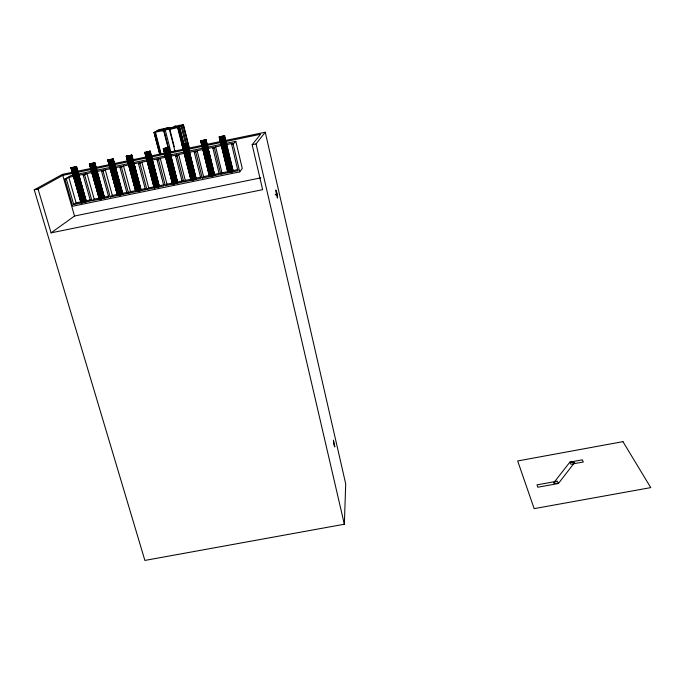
<?xml version="1.0" encoding="UTF-8"?>
<svg xmlns="http://www.w3.org/2000/svg" width="685" height="685" viewBox="0 0 685 685"><rect width="100%" height="100%" fill="white"/><g stroke="black" fill="none" stroke-linecap="round" stroke-linejoin="round"><path stroke-width="1.03" d="M72.833 172.209L62.378 174.384L34.25 189.839L144.886 560.433L344.349 524.231L345.711 483.884L265.258 132.222L225.519 140.476M165.427 148.388L174.726 183.64L177.732 182.715L168.818 147.352L167.388 147.472L163.27 148.628L165.427 148.388L174.538 183.683L172.372 183.845L173.682 183.229M224.697 135.724L219.174 136.974L224.611 135.707L233.251 171.199L231.847 171.199M89.341 164.015L94.932 162.73L89.358 163.998L99.214 198.984L101.123 198.778L91.319 163.809M72.91 167.645L83.065 202.495L86.378 201.458L76.566 166.532L74.811 166.729L70.966 167.859L72.91 167.645L82.876 202.537L81.155 202.486M184.256 144.466C195.097 141.581 175.077 145.759 184.256 144.466L193.187 179.847L196.287 178.802L195.559 178.716M113.256 158.869L107.759 160.204L113.196 158.86L122.898 193.872L122.29 193.786M190.807 180.078L192.999 179.881L184.068 144.509M117.383 195.156L119.404 195.019L109.78 159.965M126.237 156.377L131.785 155.058L141.178 190.113L140.262 190.584L137.925 191.209L128.472 156.077L126.22 156.36L135.724 191.449L137.736 191.252L128.283 156.12M227.78 172.372L230.057 172.26L221.478 136.726M202.94 140.579L206.048 139.62L200.499 140.879L202.94 140.579L211.699 176.036L214.748 175L214.114 174.915M168.81 147.403L165.616 148.345M73.124 175.112L71.034 175.54L64.852 179.068L72.696 206.219L239.733 171.884L242.284 168.501L235.828 141.333L226.435 143.276M159.708 154.185L154.065 132.479L155.743 131.469L164.76 129.14L156.891 130.784L158.637 129.782L168.45 127.633L165.359 128.746L172.654 127.341L175.677 126.254L174.101 126.451L183.477 124.576L182.047 125.518L173.108 127.83L181.037 126.168L185.489 143.816M73.244 173.185L62.78 175.36L38.052 189.051L51.084 232.857L262.638 189.668L252.149 144.698L256.062 143.884L265.258 132.222M196.252 178.853L187.33 143.465L196.098 178.965M252.149 144.698L260.625 134.26L226.084 141.435M221.692 145.614L215.655 146.864L214.396 148.037L220.793 174.238L221.991 172.851L227.985 171.618M76.549 166.592L73.098 167.602M91.507 163.775L101.303 198.744L104.462 197.528M203.162 149.458L197.143 150.709L195.73 151.916L202.255 178.049L203.599 176.627L209.584 175.403M220.793 174.238L237.926 170.719L231.65 144.466L233.114 144.158L235.828 141.333M231.65 144.466L232.754 143.319L226.718 144.569M86.421 201.424L85.223 201.356M184.676 153.294L178.674 154.536L177.107 155.778L183.76 181.859L185.258 180.403L191.226 179.179M214.688 175.086L205.997 139.594M202.255 178.049L219.337 174.538L212.932 148.345L214.199 147.164L208.18 148.414M166.241 157.122L160.247 158.363L158.526 159.631L165.308 185.652L166.96 184.171L171.926 183.152M107.768 160.162L117.469 195.234L107.887 160.084M183.76 181.859L200.808 178.348L194.266 152.216L195.696 151.008L189.685 152.25M147.849 160.932L141.872 162.174L139.988 163.475L146.898 189.437L148.714 187.93L154.647 186.705M177.792 182.681L177.038 182.51M104.582 197.717L94.855 162.696M129.499 164.743L123.531 165.984L121.493 167.311L128.54 193.213L130.501 191.672L136.418 190.456M165.308 185.652L182.313 182.15L175.643 156.077L177.227 154.836L171.233 156.086M110.199 168.75L105.242 169.777L103.05 171.139L110.216 196.98L127.102 193.512L129.071 191.963M221.675 136.683L230.246 172.226L233.2 171.284M147.027 152.216L150.28 151.205L144.715 152.49L147.027 152.216L156.3 187.433L159.502 186.337L158.569 186.303M110.216 196.98L112.331 195.413L117.563 194.334M219.2 136.94L227.874 172.5M146.898 189.437L163.861 185.952L157.07 159.939L158.809 158.663L152.823 159.905M141.067 190.233L131.631 155.024M51.084 232.857L74.537 216.015L260.797 177.852M91.936 172.543L86.986 173.562L84.649 174.958L91.944 200.739L94.205 199.138L99.428 198.068M109.968 159.93L119.592 194.985L122.829 193.958M128.54 193.213L145.46 189.736L138.533 163.784L140.425 162.473L133.472 163.92M73.715 176.319L68.783 177.346L66.291 178.768L73.715 204.49L76.121 202.863L81.327 201.792M127.102 193.512L120.046 167.619L122.093 166.284L115.157 167.722M174.966 151.128L169.4 129.362L178.879 127.341L181.037 126.168M159.348 186.5L150.178 151.179M233.097 171.353L224.295 135.707M91.944 200.739L108.787 197.28L101.603 171.438L103.803 170.077L96.885 171.515M169.4 129.362L172.534 128.223L162.028 130.766L163.98 130.356L177.398 182.878M154.065 132.479L163.98 130.356M122.709 194.035L113.205 159.014M73.715 204.49L90.514 201.039L83.21 175.257L85.556 173.862L78.655 175.291M86.25 201.536L76.326 166.506M140.939 190.31L131.477 155.024L140.853 190.353M219.286 136.88L228.002 172.517M154.51 187.296L154.005 187.647L156.111 187.467L146.838 152.258M76.155 166.78L86.07 201.621M128.472 156.077L131.785 155.075L140.767 190.019M210.321 175.711L209.259 176.259L211.502 176.079L202.751 140.622M100.455 198.316L99.214 198.984M137.069 190.764L135.724 191.449M192.75 179.256L193.316 179.11M78.064 171.122L90.617 168.51M95.84 167.423L109.437 164.597M113.616 163.732L128.258 160.692M132.445 159.819L146.042 156.993M151.265 155.906L164.862 153.08M169.049 152.216L183.683 149.167M187.87 148.302L201.467 145.477M206.69 144.389L221.332 141.35M77.431 172.32L91.045 169.495M96.277 168.407L109.883 165.573M115.123 164.486L127.684 161.883M132.916 160.795L146.522 157.961M150.709 157.096L165.368 154.048M169.555 153.183L184.205 150.135M188.392 149.27L202.006 146.436M207.238 145.348L220.844 142.523M78.338 174.024L91.893 171.216M97.107 170.128L109.626 167.534M114.84 166.446L128.403 163.629M133.618 162.55L147.172 159.733M151.342 158.869L165.95 155.838M170.12 154.973L183.674 152.156M188.889 151.077L202.452 148.26M207.666 147.181L221.221 144.364M64.852 179.068L66.291 178.768M83.21 175.257L84.649 174.958M101.603 171.438L103.05 171.139M120.046 167.619L121.493 167.311M138.533 163.784L139.988 163.475M157.07 159.939L158.526 159.631M175.643 156.077L177.107 155.778M194.266 152.216L195.73 151.916M212.932 148.345L214.396 148.037M34.25 189.839L38.052 189.051M85.497 200.936L90.703 199.857M104.642 196.989L108.821 196.133M122.795 193.256L126.982 192.399M140.374 189.642L145.306 188.623M158.603 185.892L164.537 184.667M176.884 182.133L182.835 180.909M195.208 178.357L201.167 177.132M213.566 174.581L219.551 173.348M232.977 170.591L237.969 169.563M102.493 197.785L103.375 197.623M275.25 194.506L277.237 194.095C279.018 207.957 273.238 180.086 277.237 194.095M275.319 194.857L277.305 194.454M175.711 182.724L176.747 182.544M212.675 175.12L213.215 175.026M139.475 190.182L140.134 190.079M94.573 162.696L104.462 197.785M70.966 167.859L80.958 202.717M62.78 175.36L74.537 216.015M71.891 167.825L81.866 202.709M71.754 167.851L81.729 202.726M71.497 167.585L81.601 202.734M71.386 167.628L81.369 202.751M71.206 167.705L81.267 202.76M71.069 167.765L81.104 202.751M68.783 177.346L76.121 202.863M76.24 166.506L86.164 201.578M76.044 166.815L85.968 201.664M75.924 166.857L85.848 201.715M75.795 166.9L85.582 201.81M75.504 166.994L85.437 201.861M75.35 167.046L85.282 201.912M75.179 167.089L85.12 201.964M75.007 167.14L84.949 202.015M74.828 167.191L84.777 202.066M74.648 167.234L84.589 202.118M74.459 167.286L84.409 202.169M74.263 167.337L84.221 202.221M74.074 167.38L84.024 202.272M73.877 167.431L83.835 202.323M73.68 167.474L83.639 202.366M73.483 167.517L83.442 202.409M73.286 167.56L83.253 202.452M72.721 167.679L82.697 202.572M72.541 167.714L82.517 202.606M72.37 167.748L82.346 202.632M72.208 167.774L82.174 202.657M72.045 167.799L82.02 202.683M89.846 163.766L90.703 166.84M91.285 168.895L92.141 171.969M93.297 176.071L94.153 179.145M96.748 188.366L98.178 193.487M89.735 163.809L99.71 199.001M89.641 163.843L99.496 199.01M89.487 163.912L99.402 199.01M86.986 173.562L94.205 199.138M94.479 162.705L104.291 197.871M94.359 162.713L104.189 197.914M94.239 162.73L104.069 197.965M94.188 163.073L103.949 198.008M94.05 163.124L103.812 198.059M93.905 163.167L103.666 198.111M93.751 163.21L103.512 198.162M93.588 163.261L103.358 198.213M93.417 163.304L103.187 198.265M93.237 163.355L103.015 198.316M93.057 163.407L102.836 198.367M92.869 163.45L102.647 198.419M92.68 163.501L102.459 198.47M92.484 163.552L102.27 198.522M92.287 163.595L102.074 198.564M92.098 163.638L101.885 198.616M91.901 163.689L101.688 198.659M91.704 163.732L101.5 198.701M91.139 163.843L100.935 198.821M90.959 163.886L100.755 198.856M90.78 163.912L100.584 198.881M90.617 163.946L100.421 198.907M90.454 163.972L100.258 198.933M90.3 163.998L100.104 198.958M90.155 164.015L99.959 198.975M90.026 164.032L99.83 198.984M105.242 169.777L112.331 195.413M113.059 159.083L122.546 194.112M112.871 159.151L122.452 194.163M112.751 159.194L122.341 194.206M112.631 159.237L122.213 194.257M112.494 159.28L122.084 194.3M112.349 159.331L121.939 194.352M112.194 159.374L121.793 194.403M112.032 159.417L121.63 194.454M111.869 159.468L121.468 194.506M111.689 159.519L121.296 194.557M111.509 159.562L121.117 194.608M111.321 159.614L120.937 194.66M111.133 159.665L120.748 194.711M110.944 159.708L120.56 194.754M110.747 159.759L120.363 194.805M110.55 159.802L120.175 194.857M110.362 159.845L119.978 194.9M110.165 159.888L119.789 194.942M109.6 160.007L119.224 195.054M109.412 160.042L119.044 195.088M109.24 160.076L118.865 195.122M109.069 160.102L118.702 195.148M108.906 160.136L118.539 195.174M108.752 160.153L118.385 195.191M108.607 160.179L118.24 195.216M108.35 160.213L118.103 195.225M108.127 159.982L117.863 195.242M117.76 195.251L108.033 160.016L117.589 195.251M123.531 165.984L130.501 191.672M131.28 155.041L140.648 190.439M131.118 155.392L140.528 190.49M130.981 155.435L140.399 190.533M130.844 155.478L140.262 190.584M130.689 155.521L140.108 190.635M130.527 155.572L139.954 190.687M130.364 155.615L139.791 190.738M130.193 155.666L139.62 190.79M130.013 155.718L139.44 190.841M129.825 155.76L139.26 190.892M129.636 155.812L139.072 190.935M129.448 155.855L138.884 190.987M129.251 155.906L138.695 191.038M129.054 155.949L138.507 191.081M128.866 155.992L138.31 191.124M128.669 156.034L138.122 191.166M128.095 156.154L137.557 191.286M127.915 156.189L137.377 191.32M127.744 156.223L137.197 191.355M127.573 156.257L137.026 191.38M127.401 156.283L136.863 191.406M127.247 156.308L136.709 191.423M127.102 156.326L136.563 191.44M126.965 156.351L136.426 191.457M126.836 156.368L136.298 191.475M126.562 156.146L136.178 191.475M126.477 156.18L135.981 191.483M126.34 156.248L135.827 191.475M141.872 162.174L148.714 187.93M149.647 151.539L158.886 186.714M149.51 151.582L158.757 186.757M149.373 151.625L158.62 186.808M149.227 151.668L158.475 186.859M149.065 151.71L158.321 186.911M148.902 151.762L158.158 186.962M148.731 151.805L157.987 187.005M148.551 151.856L157.815 187.056M148.371 151.907L157.636 187.108M148.183 151.95L157.447 187.159M147.994 152.001L157.259 187.21M147.797 152.044L157.07 187.253M147.609 152.087L156.882 187.305M147.412 152.13L156.685 187.347M147.215 152.173L156.497 187.39M146.65 152.293L155.932 187.51M146.462 152.335L155.743 187.544M146.282 152.361L155.572 187.57M146.11 152.395L155.401 187.596M145.948 152.421L155.238 187.621M145.794 152.447L155.075 187.647M145.64 152.472L154.93 187.664M145.503 152.49L154.793 187.681M145.374 152.507L154.656 187.69M145.143 152.258L154.536 187.699M145.049 152.301L154.331 187.707M144.886 152.37L154.245 187.707M144.783 152.421L154.065 187.681M150.041 151.179L159.28 186.534M149.852 151.188L159.203 186.577M149.75 151.197L158.997 186.662M155.452 132.282L161.095 154.014M155.024 132.368L160.667 154.099M154.647 132.436L160.29 154.159M154.348 132.479L159.999 154.194M154.099 132.436L159.793 154.202M160.247 158.363L166.96 184.171M167.654 147.849L176.73 183.118M167.491 147.891L176.567 183.169M167.32 147.943L176.405 183.22M167.14 147.986L176.233 183.272M166.96 148.037L176.054 183.323M166.78 148.08L175.865 183.374M166.583 148.131L175.677 183.417M166.395 148.174L175.488 183.469M166.198 148.217L175.3 183.511M166.01 148.268L175.103 183.563M165.813 148.311L174.915 183.606M165.239 148.422L174.35 183.717M165.059 148.465L174.161 183.751M164.88 148.499L173.99 183.785M164.7 148.525L173.819 183.811M164.537 148.559L173.648 183.837M164.374 148.585L173.493 183.863M164.229 148.602L173.339 183.88M164.083 148.628L173.194 183.897M163.826 148.654L173.065 183.905M163.715 148.662L172.834 183.923M163.569 148.44L172.731 183.923M163.415 148.508L172.569 183.923M163.287 148.594L172.449 183.897M165.153 129.636L171.002 152.404M168.681 147.489L177.672 182.749M168.527 147.558L177.501 182.835M168.219 147.669L177.287 182.929M163.612 130.578L167.876 147.147M168.09 147.712L177.158 182.972M167.953 147.755L177.021 183.023M167.808 147.797L176.884 183.075M178.674 154.536L185.258 180.403M169.76 129.148L174.247 146.736M185.601 144.158L194.514 179.521M185.412 144.201L194.326 179.573M185.224 144.252L194.146 179.624M185.036 144.295L193.958 179.667M184.839 144.338L193.761 179.718M184.65 144.389L193.572 179.761M184.453 144.432L193.375 179.804M179.59 127.102L183.777 143.679M179.461 127.162L192.81 179.924M183.691 144.586L192.631 179.958M179.213 127.247L183.666 144.877M183.511 144.621L192.451 179.984M178.879 127.341L192.271 180.018M183.169 144.681L192.108 180.044M183.006 144.706L191.946 180.061M178.477 127.444L191.791 180.086M182.707 144.749L191.646 180.104M182.578 144.766L191.517 180.112M178.04 127.556L191.389 180.121M182.227 144.544L191.175 180.129M182.064 144.612L191.081 180.129M177.586 127.65L190.935 180.121M183.383 124.567L189.454 148.474M183.178 124.584L189.163 148.422M187.142 143.679L196.021 178.999M187.048 143.713L195.841 179.085M186.834 143.799L195.73 179.136M182.047 125.518L195.602 179.179M186.577 143.876L195.473 179.23M186.431 143.927L195.336 179.273M186.277 143.97L195.182 179.324M186.123 144.013L195.028 179.376M185.952 144.064L194.857 179.427M185.781 144.107L194.686 179.479M197.143 150.709L203.599 176.627M203.522 140.451L212.273 175.908M203.334 140.494L212.076 175.951M203.137 140.536L211.888 175.994M202.563 140.656L211.314 176.113M202.375 140.699L211.134 176.148M202.195 140.733L210.954 176.182M202.015 140.759L210.774 176.208M201.844 140.793L210.612 176.233M201.681 140.819L210.449 176.259M201.527 140.845L210.295 176.276M201.381 140.862L210.149 176.293M201.244 140.879L210.012 176.31M200.996 140.904L209.884 176.319M200.842 140.665L209.661 176.328M200.756 140.708L209.567 176.328M200.619 140.767L209.413 176.319M205.894 139.586L214.576 175.163M205.74 139.586L214.508 175.197M205.706 139.834L214.319 175.283M205.5 139.911L214.217 175.326M205.38 139.954L214.097 175.377M205.243 139.997L213.968 175.42M205.106 140.04L213.831 175.471M204.952 140.082L213.686 175.523M204.798 140.125L213.523 175.565M204.627 140.177L213.36 175.617M204.455 140.219L213.189 175.668M204.276 140.271L213.018 175.72M204.096 140.314L212.838 175.771M203.907 140.365L212.65 175.814M203.719 140.408L212.461 175.865M215.655 146.864L221.991 172.851M221.289 136.76L229.869 172.295M221.101 136.794L229.689 172.329M220.921 136.829L229.501 172.363M220.741 136.863L229.329 172.397M220.57 136.897L229.158 172.423M220.407 136.923L228.995 172.44M220.253 136.949L228.833 172.466M220.099 136.966L228.687 172.483M219.962 136.983L228.55 172.492M219.825 136.666L228.413 172.509M219.594 136.752L228.302 172.517M219.5 136.786L228.191 172.517M224.209 136.015L232.635 171.567M223.961 136.101L232.506 171.61M223.824 136.144L232.369 171.661M223.678 136.187L232.224 171.704M223.516 136.229L232.069 171.755M223.353 136.281L231.907 171.807M223.182 136.324L231.744 171.858M223.002 136.375L231.564 171.901M222.822 136.418L231.384 171.952M222.634 136.461L231.205 172.003M222.445 136.512L231.016 172.046M222.257 136.555L230.828 172.089M222.06 136.598L230.631 172.14M221.871 136.64L230.443 172.183M233.114 144.158L239.733 171.884M256.062 143.884L344.349 524.231M334.768 446.474L334.674 446.937L333.826 444.325L333.432 440.147L334.768 446.474M171.053 128.001L166.789 128.951L171.053 128.001M574.638 462.469L558.421 483.49L537.828 487.215L537.014 484.869L557.402 481.17L558.369 483.499L553.557 483.053L569.903 462.101L582.301 459.84L583.346 461.981L570.888 464.259L569.903 462.101L574.638 462.469M622.939 441.645L517.672 460.962L534.154 508.638L650.75 487.617L622.939 441.645"/></g></svg>
